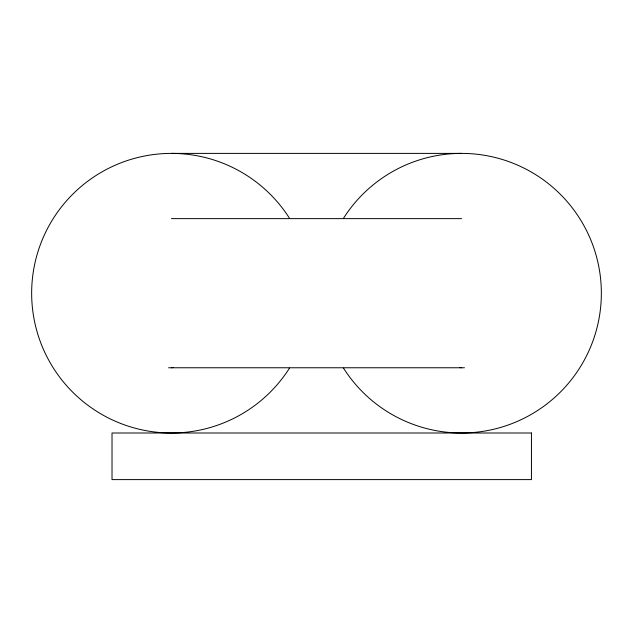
<?xml version="1.0" encoding="UTF-8"?>
<svg xmlns="http://www.w3.org/2000/svg" width="633" height="633" viewBox="0 0 633 633"><rect width="100%" height="100%" fill="white"/><g stroke="black" fill="none" stroke-linecap="round" stroke-linejoin="round"><path stroke-width="0.95" d="M171.456 367.765L173.387 367.512M171.456 153.392L461.544 153.392M171.456 218.63L461.544 218.63M168.552 367.765L464.456 367.765M459.613 367.512L461.544 367.765M289.479 368.145A139.806 139.806 0 0 1 80.098 399.027A139.806 139.806 0 0 1 80.098 187.376A139.806 139.806 0 0 1 289.479 218.25M343.521 218.25A139.806 139.806 0 0 1 552.902 187.376A139.806 139.806 0 0 1 552.902 399.027A139.806 139.806 0 0 1 343.521 368.145M531.443 433.004L112.017 433.004L112.017 479.608L531.443 479.608L531.443 433.004"/></g></svg>
